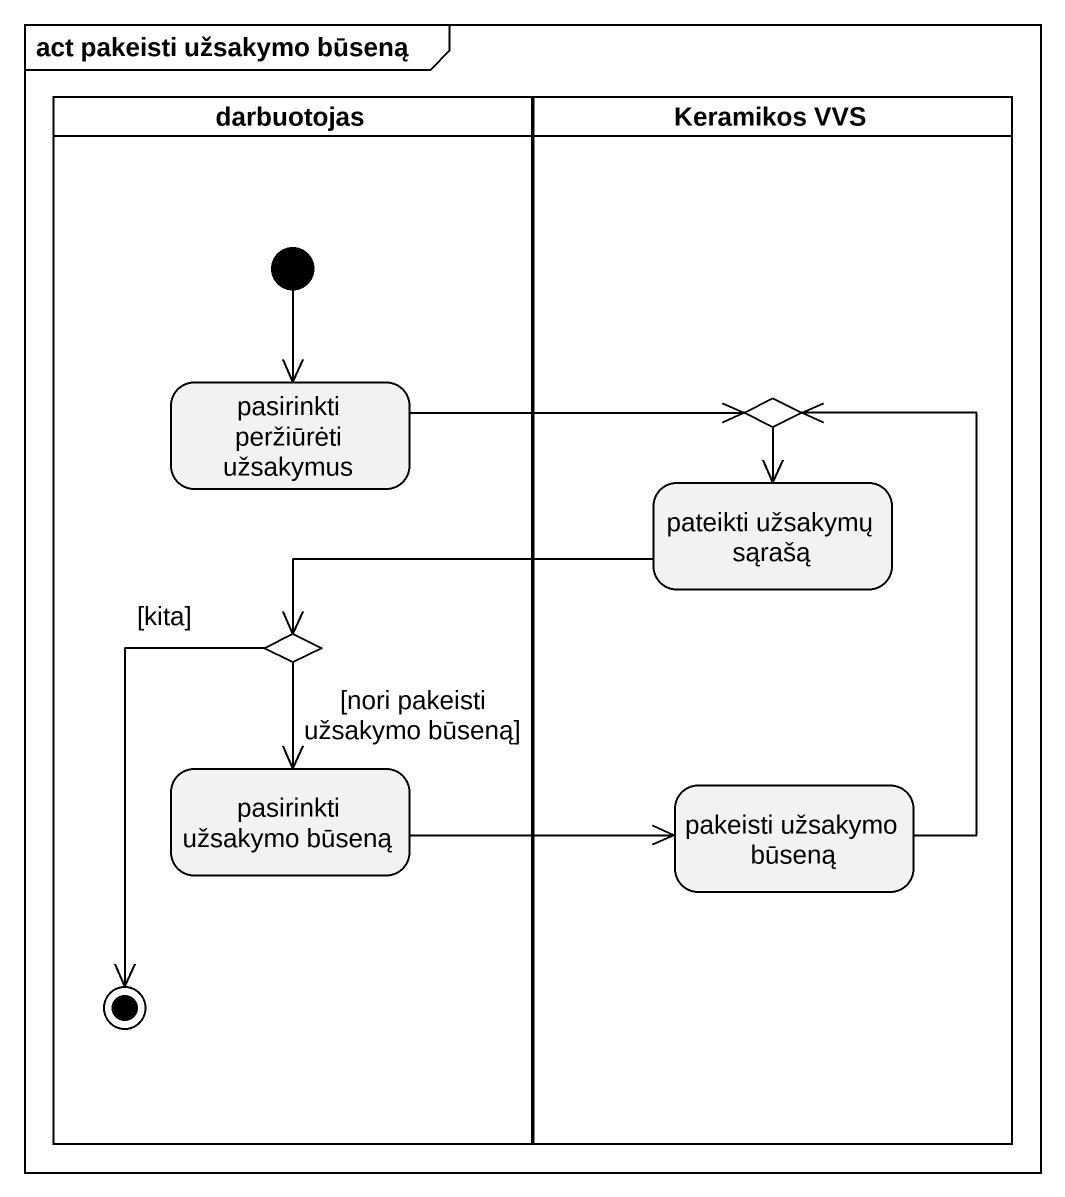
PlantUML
@startuml
mainframe act pakeisti užsakymo būseną
hide empty description
state darbuotojas <<partition>> {
  state "pasirinkti peržiūrėti užsakymus" as pasirinkti_peržiūrėti
  state choice2 <<choice>>
  state "pasirinkti užsakymo būseną" as pasirinkti_užsakymo_būseną
  [*] --> pasirinkti_peržiūrėti
  choice2 --> [*] : [kita]
}
state "Keramikos VVS" as Keramikos_VVS <<partition>> {
  state choice1 <<choice>>
  state "pateikti užsakymų sąrašą" as pateikti_užsakymų_sąrašą
  state "pakeisti užsakymo būseną" as pakeisti_užsakymo_būseną
}
pasirinkti_peržiūrėti -right-> choice1
choice1 --> pateikti_užsakymų_sąrašą
pateikti_užsakymų_sąrašą -left-> choice2
choice2 --> pasirinkti_užsakymo_būseną : [nori pakeisti užsakymo būseną]
pasirinkti_užsakymo_būseną -right-> pakeisti_užsakymo_būseną
pakeisti_užsakymo_būseną -up-> choice1
@enduml
